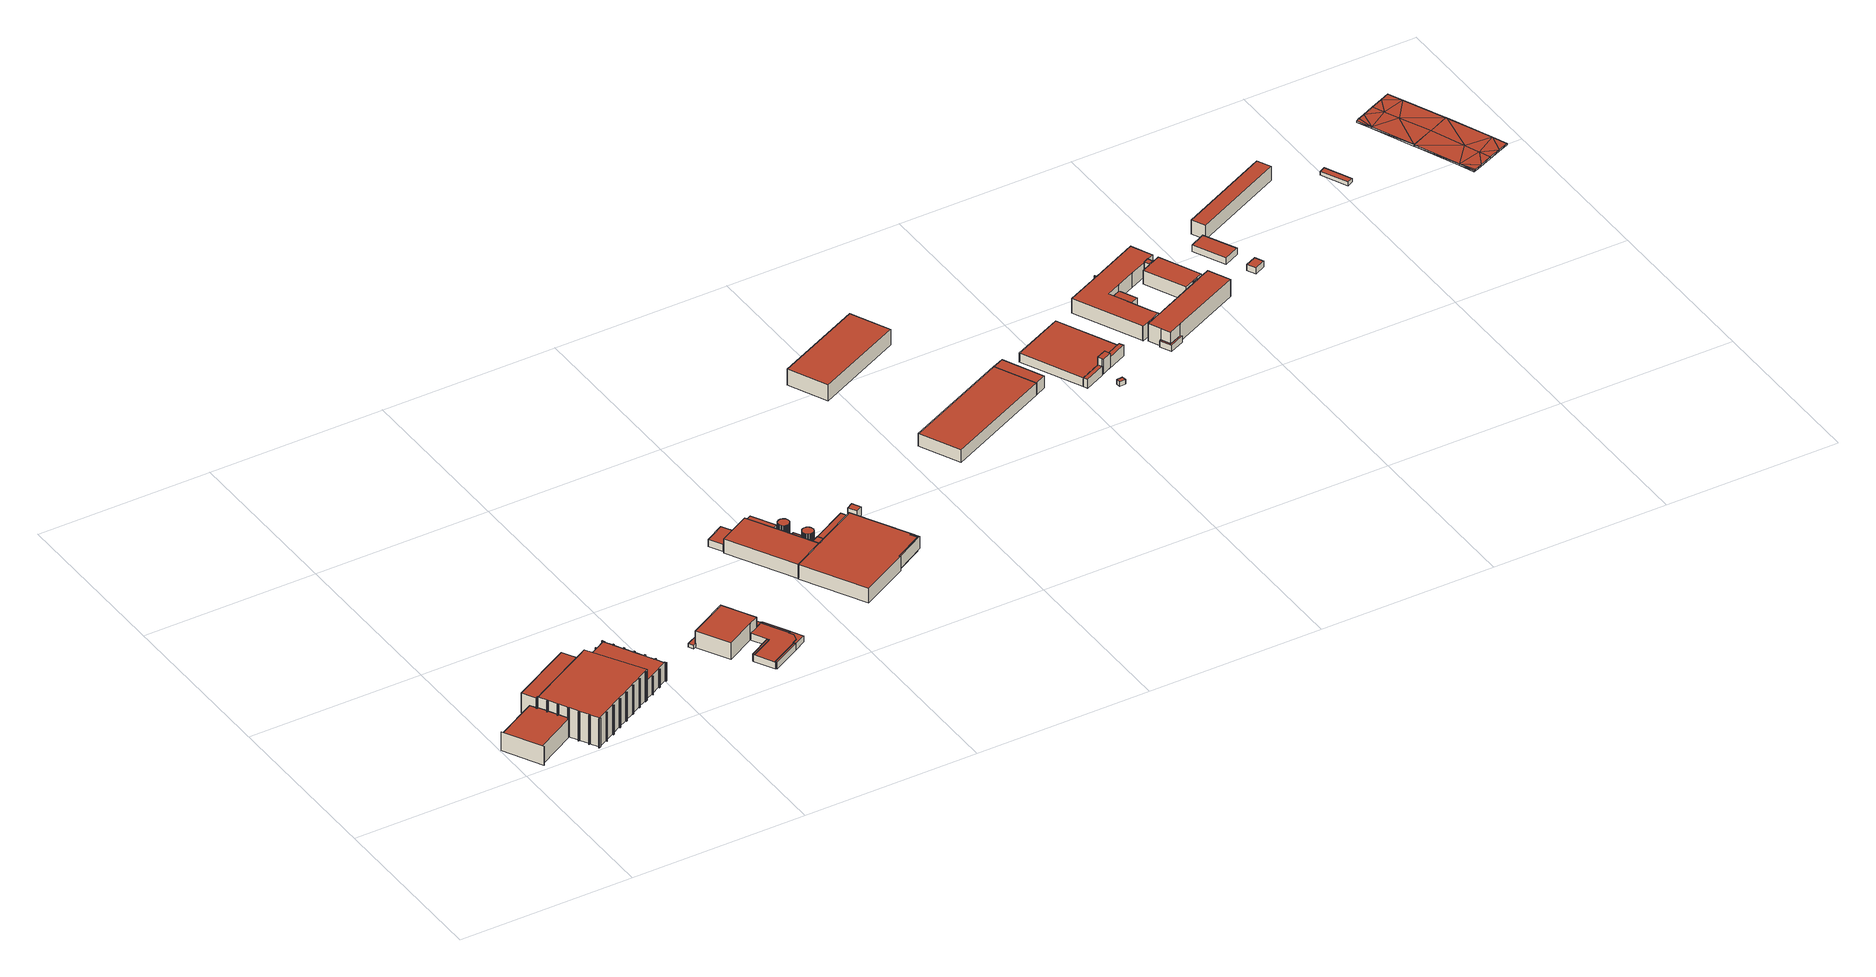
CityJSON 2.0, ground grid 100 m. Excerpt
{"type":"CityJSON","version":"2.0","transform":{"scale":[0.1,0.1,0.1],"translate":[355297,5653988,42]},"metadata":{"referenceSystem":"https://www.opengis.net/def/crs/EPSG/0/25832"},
"CityObjects":{
"building1":{"type":"Building","attributes":{"Geometrietyp2DReferenz":"3000","Gemeindeschluessel":"05315000","function":"31001_2620","roofType":"1000","measuredHeight":11.37,"storeysAboveGround":1},"address":[{"country":"Germany","locality":"Köln","thoroughfareNumber":"10","thoroughfareName":"Bernhard-Günther-Str."}],"geometry":[{"type":"Solid","lod":"2","boundaries":[[[[0,1,2,3]],[[4,5,1,0]],[[6,7,5,4]],[[8,9,7,6]],[[10,11,9,8]],[[12,13,11,10]],[[14,15,13,12]],[[16,17,15,14]],[[18,19,17,16]],[[20,21,19,18]],[[22,23,21,20]],[[24,25,23,22]],[[26,27,25,24]],[[28,29,27,26]],[[30,31,29,28]],[[32,33,31,30]],[[34,35,33,32]],[[36,37,35,34]],[[38,39,37,36]],[[40,41,39,38]],[[42,43,41,40]],[[44,45,43,42]],[[46,47,45,44]],[[3,2,47,46]],[[44,42,40,38,36,34,32,30,28,26,24,22,20,18,16,14,12,10,8,6,4,0,3,46]],[[1,5,7,9,11,13,15,17,19,21,23,25,27,29,31,33,35,37,39,41,43,45,47,2]]]],"semantics":{"surfaces":[{"type":"WallSurface"},{"type":"RoofSurface"},{"type":"GroundSurface"}],"values":[[0,0,0,0,0,0,0,0,0,0,0,0,0,0,0,0,0,0,0,0,0,0,0,0,1,2]]}}]},
"building2":{"type":"Building","attributes":{"Gemeindeschluessel":"05315000","Geometrietyp2DReferenz":"3000","function":"31001_2620"},"address":[{"country":"Germany","locality":"Köln","thoroughfareNumber":"10","thoroughfareName":"Bernhard-Günther-Str."}],"children":["building2-1","building2-2","building2-3"]},
"building2-1":{"type":"BuildingPart","attributes":{"roofType":"1000","measuredHeight":17.86,"storeysAboveGround":2},"parents":["building2"],"geometry":[{"type":"MultiSurface","lod":"2","boundaries":[[[48,49,50,51]],[[52,53,49,48]],[[54,55,53,52]],[[56,57,55,54]],[[58,59,57,56]],[[60,61,59,58]],[[62,63,61,60]],[[64,65,63,62]],[[66,67,65,64]],[[68,69,67,66]],[[70,43,69,68]],[[71,41,43,70]],[[72,39,41,71]],[[73,37,39,72]],[[74,35,37,73]],[[75,33,35,74]],[[76,31,33,75]],[[77,29,31,76]],[[78,27,29,77]],[[79,25,27,78]],[[80,23,25,79]],[[81,21,23,80]],[[82,19,21,81]],[[83,17,19,82]],[[84,15,17,83]],[[85,13,15,84]],[[86,87,13,85]],[[88,89,87,86]],[[90,91,89,88]],[[92,93,94,95]],[[96,97,93,92]],[[98,99,97,96]],[[100,101,99,98]],[[102,103,101,100]],[[104,105,103,102]],[[106,107,105,104]],[[108,109,107,106]],[[110,111,109,108]],[[112,113,111,110]],[[114,115,113,112]],[[116,117,115,114]],[[118,119,117,116]],[[120,121,119,118]],[[122,123,121,120]],[[124,125,123,122]],[[126,127,125,124]],[[128,129,127,126]],[[130,131,129,128]],[[132,133,131,130]],[[134,135,133,132]],[[136,137,135,134]],[[138,139,137,136]],[[140,141,139,138]],[[142,143,141,140]],[[144,145,143,142]],[[146,147,145,144]],[[148,149,147,146]],[[150,151,149,148]],[[152,153,151,150]],[[154,155,153,152]],[[156,157,155,154]],[[158,159,157,156]],[[160,161,159,158]],[[162,163,161,160]],[[51,50,163,162]],[[160,158,156,154,152,150,148,146,144,142,140,138,136,134,132,130,128,126,124,122,120,118,116,114,112,110,108,106,104,102,100,98,96,92,95,164,90,88,86,85,84,83,82,81,80,79,78,77,76,75,74,73,72,71,70,68,66,64,62,60,58,56,54,52,48,51,162]],[[49,53,55,57,59,61,63,65,67,69,43,41,39,37,35,33,31,29,27,25,23,21,19,17,15,13,87,89,91,165,94,93,97,99,101,103,105,107,109,111,113,115,117,119,121,123,125,127,129,131,133,135,137,139,141,143,145,147,149,151,153,155,157,159,161,163,50]],[[90,164,166,167]],[[165,91,167,166]],[[164,95,168,169]],[[94,165,169,168]]],"semantics":{"surfaces":[{"type":"WallSurface"},{"type":"RoofSurface"},{"type":"GroundSurface"},{"type":"ClosureSurface"}],"values":[0,0,0,0,0,0,0,0,0,0,0,0,0,0,0,0,0,0,0,0,0,0,0,0,0,0,0,0,0,0,0,0,0,0,0,0,0,0,0,0,0,0,0,0,0,0,0,0,0,0,0,0,0,0,0,0,0,0,0,0,0,0,0,0,0,1,2,0,3,0,3]}}]},
"building2-2":{"type":"BuildingPart","attributes":{"roofType":"1000","measuredHeight":11.94,"storeysAboveGround":2},"address":[{"country":"Germany","locality":"Köln","thoroughfareNumber":"10","thoroughfareName":"Bernhard-Günther-Str."}],"parents":["building2"],"geometry":[{"type":"Solid","lod":"2","boundaries":[[[[170,171,172,173]],[[174,175,171,170]],[[166,165,175,174]],[[176,177,91,167]],[[178,179,177,176]],[[180,181,179,178]],[[173,172,181,180]],[[178,176,167,166,174,170,173,180]],[[171,175,165,91,177,179,181,172]],[[166,167,91,165]]]],"semantics":{"surfaces":[{"type":"WallSurface"},{"type":"RoofSurface"},{"type":"GroundSurface"},{"type":"ClosureSurface"}],"values":[[0,0,0,0,0,0,0,1,2,3]]}}]},
"building2-3":{"type":"BuildingPart","attributes":{"roofType":"1000","measuredHeight":11.29,"storeysAboveGround":2},"address":[{"country":"Germany","locality":"Köln","thoroughfareNumber":"10","thoroughfareName":"Bernhard-Günther-Str."}],"parents":["building2"],"geometry":[{"type":"MultiSurface","lod":"2","boundaries":[[[182,183,184,169]],[[185,186,183,182]],[[187,188,186,185]],[[189,190,188,187]],[[191,192,190,189]],[[193,194,192,191]],[[195,196,194,193]],[[197,198,196,195]],[[199,200,198,197]],[[201,202,200,199]],[[203,204,202,201]],[[205,206,204,203]],[[207,208,206,205]],[[209,210,208,207]],[[211,212,210,209]],[[213,214,212,211]],[[215,216,214,213]],[[217,218,216,215]],[[219,220,218,217]],[[221,222,220,219]],[[223,224,222,221]],[[225,226,224,223]],[[227,228,226,225]],[[229,230,228,227]],[[231,232,230,229]],[[233,234,232,231]],[[235,236,234,233]],[[237,238,236,235]],[[239,240,238,237]],[[241,242,240,239]],[[243,244,242,241]],[[245,246,244,243]],[[247,248,246,245]],[[249,250,248,247]],[[251,252,250,249]],[[253,254,252,251]],[[255,256,254,253]],[[257,258,256,255]],[[259,260,258,257]],[[261,262,260,259]],[[263,264,262,261]],[[265,266,264,263]],[[267,268,266,265]],[[269,270,268,267]],[[271,272,270,269]],[[273,274,272,271]],[[168,275,274,273]],[[273,271,269,267,265,263,261,259,257,255,253,251,249,247,245,243,241,239,237,235,233,231,229,227,225,223,221,219,217,215,213,211,209,207,205,203,201,199,197,195,193,191,189,187,185,182,169,168]],[[183,186,188,190,192,194,196,198,200,202,204,206,208,210,212,214,216,218,220,222,224,226,228,230,232,234,236,238,240,242,244,246,248,250,252,254,256,258,260,262,264,266,268,270,272,274,275,184]],[[94,165,184,275]],[[168,169,165,94]]],"semantics":{"surfaces":[{"type":"WallSurface"},{"type":"RoofSurface"},{"type":"GroundSurface"},{"type":"ClosureSurface"}],"values":[0,0,0,0,0,0,0,0,0,0,0,0,0,0,0,0,0,0,0,0,0,0,0,0,0,0,0,0,0,0,0,0,0,0,0,0,0,0,0,0,0,0,0,0,0,0,0,1,2,0,3]}}]},
"building3":{"type":"Building","attributes":{"Geometrietyp2DReferenz":"3000","Gemeindeschluessel":"05315000","function":"31001_2463","roofType":"1000","measuredHeight":2.29,"storeysAboveGround":1},"address":[{"country":"Germany","locality":"Köln","thoroughfareNumber":"8","thoroughfareName":"Bernhard-Günther-Str."}],"geometry":[{"type":"Solid","lod":"2","boundaries":[[[[276,277,278,279]],[[280,281,277,276]],[[282,283,281,280]],[[279,278,283,282]],[[280,276,279,282]],[[277,281,283,278]]]],"semantics":{"surfaces":[{"type":"WallSurface"},{"type":"RoofSurface"},{"type":"GroundSurface"}],"values":[[0,0,0,0,1,2]]}}]},
"building4":{"type":"Building","attributes":{"Geometrietyp2DReferenz":"3000","Gemeindeschluessel":"05315000","function":"31001_2120","roofType":"1000","measuredHeight":10.03,"storeysAboveGround":2},"address":[{"country":"Germany","locality":"Köln","thoroughfareNumber":"8","thoroughfareName":"Bernhard-Günther-Str."}],"geometry":[{"type":"Solid","lod":"2","boundaries":[[[[284,285,286,287]],[[288,289,285,284]],[[290,291,289,288]],[[292,293,291,290]],[[294,295,293,292]],[[296,297,295,294]],[[298,299,297,296]],[[300,301,299,298]],[[287,286,301,300]],[[298,296,294,292,290,288,284,287,300]],[[285,289,291,293,295,297,299,301,286]]]],"semantics":{"surfaces":[{"type":"WallSurface"},{"type":"RoofSurface"},{"type":"GroundSurface"}],"values":[[0,0,0,0,0,0,0,0,0,1,2]]}}]},
"building5":{"type":"Building","attributes":{"Geometrietyp2DReferenz":"3000","Gemeindeschluessel":"05315000","function":"51003_1205","roofType":"5000","measuredHeight":2.9},"geometry":[{"type":"Solid","lod":"2","boundaries":[[[[302,303,304,305]],[[306,285,303,302]],[[307,286,285,306]],[[305,304,286,307]],[[302,308,306]],[[307,309,305]],[[305,309,308,302]],[[306,308,309,307]],[[303,285,286,304]]]],"semantics":{"surfaces":[{"type":"WallSurface"},{"type":"RoofSurface"},{"type":"GroundSurface"}],"values":[[0,0,0,0,1,0,1,1,2]]}}]},
"building6":{"type":"Building","attributes":{"Geometrietyp2DReferenz":"3000","Gemeindeschluessel":"05315000","function":"51009_1610","roofType":"1000","measuredHeight":4.01},"geometry":[{"type":"Solid","lod":"2","boundaries":[[[[310,311,312,313]],[[314,315,311,310]],[[316,317,315,314]],[[318,319,317,316]],[[320,321,319,318]],[[313,312,321,320]],[[318,316,314,310,313,320]],[[311,315,317,319,321,312]]]],"semantics":{"surfaces":[{"type":"WallSurface"},{"type":"RoofSurface"},{"type":"GroundSurface"}],"values":[[0,0,0,0,0,0,1,2]]}}]},
"building7":{"type":"Building","attributes":{"Geometrietyp2DReferenz":"3000","Gemeindeschluessel":"05315000","function":"51009_1610","roofType":"1000","measuredHeight":3.98},"geometry":[{"type":"Solid","lod":"2","boundaries":[[[[322,323,324,325]],[[326,327,323,322]],[[328,329,327,326]],[[325,324,329,328]],[[326,322,325,328]],[[323,327,329,324]]]],"semantics":{"surfaces":[{"type":"WallSurface"},{"type":"RoofSurface"},{"type":"GroundSurface"}],"values":[[0,0,0,0,1,2]]}}]},
"building8":{"type":"Building","attributes":{"Geometrietyp2DReferenz":"3000","Gemeindeschluessel":"05315000","function":"31001_2020","roofType":"1000","measuredHeight":4.12,"storeysAboveGround":1},"address":[{"country":"Germany","locality":"Köln","thoroughfareNumber":"8","thoroughfareName":"Bernhard-Günther-Str."}],"geometry":[{"type":"Solid","lod":"2","boundaries":[[[[330,319,331,332]],[[333,317,319,330]],[[334,315,317,333]],[[335,311,315,334]],[[336,312,311,335]],[[337,297,312,336]],[[338,295,297,337]],[[339,340,295,338]],[[341,342,340,339]],[[343,344,342,341]],[[345,346,344,343]],[[347,348,346,345]],[[349,350,348,347]],[[351,352,350,349]],[[353,354,352,351]],[[355,356,354,353]],[[357,358,356,355]],[[359,360,358,357]],[[361,362,360,359]],[[363,364,362,361]],[[365,366,364,363]],[[367,368,366,365]],[[369,370,368,367]],[[371,372,370,369]],[[373,324,372,371]],[[374,329,324,373]],[[375,376,329,374]],[[377,378,376,375]],[[379,380,378,377]],[[381,382,380,379]],[[332,331,382,381]],[[379,377,375,374,373,371,369,367,365,363,361,359,357,355,353,351,349,347,345,343,341,339,338,337,336,335,334,333,330,332,381]],[[319,317,315,311,312,297,295,340,342,344,346,348,350,352,354,356,358,360,362,364,366,368,370,372,324,329,376,378,380,382,331]]]],"semantics":{"surfaces":[{"type":"WallSurface"},{"type":"RoofSurface"},{"type":"GroundSurface"}],"values":[[0,0,0,0,0,0,0,0,0,0,0,0,0,0,0,0,0,0,0,0,0,0,0,0,0,0,0,0,0,0,0,1,2]]}}]},
"building9":{"type":"Building","attributes":{"Geometrietyp2DReferenz":"3000","Gemeindeschluessel":"05315000","function":"51009_1610","roofType":"1000","measuredHeight":4.07},"geometry":[{"type":"Solid","lod":"2","boundaries":[[[[383,384,385,386]],[[339,340,384,383]],[[338,295,340,339]],[[387,293,295,338]],[[388,291,293,387]],[[386,385,291,388]],[[387,338,339,383,386,388]],[[384,340,295,293,291,385]]]],"semantics":{"surfaces":[{"type":"WallSurface"},{"type":"RoofSurface"},{"type":"GroundSurface"}],"values":[[0,0,0,0,0,0,1,2]]}}]},
"building10":{"type":"Building","attributes":{"Geometrietyp2DReferenz":"3000","Gemeindeschluessel":"05315000","function":"51009_1610","roofType":"1000","measuredHeight":3.97},"geometry":[{"type":"Solid","lod":"2","boundaries":[[[[389,390,391,392]],[[393,350,390,389]],[[394,348,350,393]],[[392,391,348,394]],[[393,389,392,394]],[[390,350,348,391]]]],"semantics":{"surfaces":[{"type":"WallSurface"},{"type":"RoofSurface"},{"type":"GroundSurface"}],"values":[[0,0,0,0,1,2]]}}]},
"building11":{"type":"Building","attributes":{"Geometrietyp2DReferenz":"3000","Gemeindeschluessel":"05315000","function":"51009_1610","roofType":"1000","measuredHeight":3.97},"geometry":[{"type":"Solid","lod":"2","boundaries":[[[[395,396,397,398]],[[399,400,396,395]],[[401,402,400,399]],[[403,404,402,401]],[[405,406,404,403]],[[407,408,406,405]],[[398,397,408,407]],[[405,403,401,399,395,398,407]],[[396,400,402,404,406,408,397]]]],"semantics":{"surfaces":[{"type":"WallSurface"},{"type":"RoofSurface"},{"type":"GroundSurface"}],"values":[[0,0,0,0,0,0,0,1,2]]}}]},
"building12":{"type":"Building","attributes":{"Geometrietyp2DReferenz":"3000","Gemeindeschluessel":"05315000","function":"31001_2150","roofType":"1000","measuredHeight":4.22,"storeysAboveGround":1},"address":[{"country":"Germany","locality":"Köln","thoroughfareNumber":"6","thoroughfareName":"Bernhard-Günther-Str."}],"geometry":[{"type":"Solid","lod":"2","boundaries":[[[[409,410,411,412]],[[413,414,410,409]],[[415,416,414,413]],[[412,411,416,415]],[[413,409,412,415]],[[410,414,416,411]]]],"semantics":{"surfaces":[{"type":"WallSurface"},{"type":"RoofSurface"},{"type":"GroundSurface"}],"values":[[0,0,0,0,1,2]]}}]},
"building13":{"type":"Building","attributes":{"Geometrietyp2DReferenz":"3000","Gemeindeschluessel":"05315000","function":"31001_2150","roofType":"1000","measuredHeight":8.65,"storeysAboveGround":1},"address":[{"country":"Germany","locality":"Köln","thoroughfareNumber":"6","thoroughfareName":"Bernhard-Günther-Str."}],"geometry":[{"type":"Solid","lod":"2","boundaries":[[[[417,418,419,420]],[[421,422,418,417]],[[423,424,422,421]],[[425,426,424,423]],[[420,419,426,425]],[[423,421,417,420,425]],[[418,422,424,426,419]]]],"semantics":{"surfaces":[{"type":"WallSurface"},{"type":"RoofSurface"},{"type":"GroundSurface"}],"values":[[0,0,0,0,0,1,2]]}}]},
"building14":{"type":"Building","attributes":{"Geometrietyp2DReferenz":"3000","Gemeindeschluessel":"05315000","function":"51009_1610","roofType":"1000","measuredHeight":6.52},"geometry":[{"type":"Solid","lod":"2","boundaries":[[[[427,428,429,430]],[[431,432,428,427]],[[433,419,432,431]],[[430,429,419,433]],[[431,427,430,433]],[[428,432,419,429]]]],"semantics":{"surfaces":[{"type":"WallSurface"},{"type":"RoofSurface"},{"type":"GroundSurface"}],"values":[[0,0,0,0,1,2]]}}]},
"building15":{"type":"Building","attributes":{"Geometrietyp2DReferenz":"3000","Gemeindeschluessel":"05315000","function":"31001_2150","roofType":"1000","measuredHeight":10.94,"storeysAboveGround":1},"address":[{"country":"Germany","locality":"Köln","thoroughfareNumber":"6","thoroughfareName":"Bernhard-Günther-Str."}],"geometry":[{"type":"Solid","lod":"2","boundaries":[[[[434,435,436,437]],[[438,439,435,434]],[[440,441,439,438]],[[442,443,441,440]],[[444,445,443,442]],[[446,447,445,444]],[[448,449,447,446]],[[450,451,449,448]],[[452,453,451,450]],[[454,455,453,452]],[[456,457,455,454]],[[458,459,457,456]],[[460,461,459,458]],[[462,463,461,460]],[[464,465,463,462]],[[466,467,465,464]],[[468,469,467,466]],[[470,471,469,468]],[[472,473,471,470]],[[474,475,473,472]],[[476,477,475,474]],[[478,479,477,476]],[[480,481,479,478]],[[482,483,481,480]],[[484,485,483,482]],[[486,487,485,484]],[[488,489,487,486]],[[490,491,489,488]],[[492,493,491,490]],[[494,495,493,492]],[[496,497,495,494]],[[437,436,497,496]],[[494,492,490,488,486,484,482,480,478,476,474,472,470,468,466,464,462,460,458,456,454,452,450,448,446,444,442,440,438,434,437,496]],[[435,439,441,443,445,447,449,451,453,455,457,459,461,463,465,467,469,471,473,475,477,479,481,483,485,487,489,491,493,495,497,436]]]],"semantics":{"surfaces":[{"type":"WallSurface"},{"type":"RoofSurface"},{"type":"GroundSurface"}],"values":[[0,0,0,0,0,0,0,0,0,0,0,0,0,0,0,0,0,0,0,0,0,0,0,0,0,0,0,0,0,0,0,0,1,2]]}}]},
"building16":{"type":"Building","attributes":{"Geometrietyp2DReferenz":"3000","Gemeindeschluessel":"05315000","function":"31001_2150","roofType":"1000","measuredHeight":3.71,"storeysAboveGround":1},"address":[{"country":"Germany","locality":"Köln","thoroughfareNumber":"6","thoroughfareName":"Bernhard-Günther-Str."}],"geometry":[{"type":"Solid","lod":"2","boundaries":[[[[498,499,500,501]],[[502,503,499,498]],[[504,505,503,502]],[[506,507,505,504]],[[508,509,507,506]],[[510,511,509,508]],[[512,513,511,510]],[[514,515,513,512]],[[516,517,515,514]],[[518,519,517,516]],[[520,521,519,518]],[[522,523,521,520]],[[524,525,523,522]],[[526,527,525,524]],[[528,529,527,526]],[[501,500,529,528]],[[526,524,522,520,518,516,514,512,510,508,506,504,502,498,501,528]],[[499,503,505,507,509,511,513,515,517,519,521,523,525,527,529,500]]]],"semantics":{"surfaces":[{"type":"WallSurface"},{"type":"RoofSurface"},{"type":"GroundSurface"}],"values":[[0,0,0,0,0,0,0,0,0,0,0,0,0,0,0,0,1,2]]}}]},
"building17":{"type":"Building","attributes":{"Geometrietyp2DReferenz":"3000","Gemeindeschluessel":"05315000","function":"31001_2150","roofType":"1000","measuredHeight":11.16,"storeysAboveGround":1},"address":[{"country":"Germany","locality":"Köln","thoroughfareNumber":"6","thoroughfareName":"Bernhard-Günther-Str."}],"geometry":[{"type":"Solid","lod":"2","boundaries":[[[[530,531,532,533]],[[534,535,531,530]],[[536,537,535,534]],[[538,539,537,536]],[[540,541,539,538]],[[542,543,541,540]],[[544,545,543,542]],[[546,547,545,544]],[[548,549,547,546]],[[550,551,549,548]],[[552,553,551,550]],[[554,555,553,552]],[[556,557,555,554]],[[558,559,557,556]],[[560,561,559,558]],[[562,563,561,560]],[[564,565,563,562]],[[566,567,565,564]],[[568,569,567,566]],[[570,571,569,568]],[[572,573,571,570]],[[574,575,573,572]],[[576,577,575,574]],[[578,579,577,576]],[[580,581,579,578]],[[582,583,581,580]],[[584,585,583,582]],[[586,587,585,584]],[[588,589,587,586]],[[590,591,589,588]],[[592,593,591,590]],[[533,532,593,592]],[[590,588,586,584,582,580,578,576,574,572,570,568,566,564,562,560,558,556,554,552,550,548,546,544,542,540,538,536,534,530,533,592]],[[531,535,537,539,541,543,545,547,549,551,553,555,557,559,561,563,565,567,569,571,573,575,577,579,581,583,585,587,589,591,593,532]]]],"semantics":{"surfaces":[{"type":"WallSurface"},{"type":"RoofSurface"},{"type":"GroundSurface"}],"values":[[0,0,0,0,0,0,0,0,0,0,0,0,0,0,0,0,0,0,0,0,0,0,0,0,0,0,0,0,0,0,0,0,1,2]]}}]},
"building18":{"type":"Building","attributes":{"Geometrietyp2DReferenz":"3000","Gemeindeschluessel":"05315000","function":"31001_2150","roofType":"1000","measuredHeight":6.75,"storeysAboveGround":1},"address":[{"country":"Germany","locality":"Köln","thoroughfareNumber":"6","thoroughfareName":"Bernhard-Günther-Str."}],"geometry":[{"type":"Solid","lod":"2","boundaries":[[[[594,595,596,597]],[[598,599,595,594]],[[600,601,599,598]],[[602,603,601,600]],[[597,596,603,602]],[[600,598,594,597,602]],[[595,599,601,603,596]]]],"semantics":{"surfaces":[{"type":"WallSurface"},{"type":"RoofSurface"},{"type":"GroundSurface"}],"values":[[0,0,0,0,0,1,2]]}}]},
"building19":{"type":"Building","attributes":{"Geometrietyp2DReferenz":"3000","Gemeindeschluessel":"05315000","function":"31001_2150","roofType":"1000","measuredHeight":8.83,"storeysAboveGround":2},"address":[{"country":"Germany","locality":"Köln","thoroughfareNumber":"6","thoroughfareName":"Bernhard-Günther-Str."}],"geometry":[{"type":"Solid","lod":"2","boundaries":[[[[604,601,605,606]],[[607,599,601,604]],[[608,609,599,607]],[[610,611,609,608]],[[612,613,611,610]],[[614,615,613,612]],[[616,617,615,614]],[[618,619,617,616]],[[620,621,619,618]],[[622,623,621,620]],[[606,605,623,622]],[[620,618,616,614,612,610,608,607,604,606,622]],[[601,599,609,611,613,615,617,619,621,623,605]]]],"semantics":{"surfaces":[{"type":"WallSurface"},{"type":"RoofSurface"},{"type":"GroundSurface"}],"values":[[0,0,0,0,0,0,0,0,0,0,0,1,2]]}}]},
"building20":{"type":"Building","attributes":{"Geometrietyp2DReferenz":"3000","Gemeindeschluessel":"05315000","function":"51009_1610","roofType":"1000","measuredHeight":6.78},"geometry":[{"type":"Solid","lod":"2","boundaries":[[[[624,625,626,627]],[[598,628,625,624]],[[594,629,628,598]],[[627,626,629,594]],[[598,624,627,594]],[[625,628,629,626]]]],"semantics":{"surfaces":[{"type":"WallSurface"},{"type":"RoofSurface"},{"type":"GroundSurface"}],"values":[[0,0,0,0,1,2]]}}]},
"building21":{"type":"Building","attributes":{"Geometrietyp2DReferenz":"3000","Gemeindeschluessel":"05315000","function":"51009_1610","roofType":"1000","measuredHeight":7.38},"geometry":[{"type":"Solid","lod":"2","boundaries":[[[[630,631,632,633]],[[634,635,631,630]],[[636,637,635,634]],[[638,639,637,636]],[[640,641,639,638]],[[633,632,641,640]],[[638,636,634,630,633,640]],[[631,635,637,639,641,632]]]],"semantics":{"surfaces":[{"type":"WallSurface"},{"type":"RoofSurface"},{"type":"GroundSurface"}],"values":[[0,0,0,0,0,0,1,2]]}}]},
"building22":{"type":"Building","attributes":{"Geometrietyp2DReferenz":"3000","Gemeindeschluessel":"05315000","function":"51009_1610","roofType":"1000","measuredHeight":5.21},"geometry":[{"type":"Solid","lod":"2","boundaries":[[[[642,643,644,645]],[[646,647,643,642]],[[648,649,647,646]],[[645,644,649,648]],[[646,642,645,648]],[[643,647,649,644]]]],"semantics":{"surfaces":[{"type":"WallSurface"},{"type":"RoofSurface"},{"type":"GroundSurface"}],"values":[[0,0,0,0,1,2]]}}]},
"building23":{"type":"Building","attributes":{"Geometrietyp2DReferenz":"3000","Gemeindeschluessel":"05315000","function":"31001_2000","roofType":"1000","measuredHeight":9.56,"storeysAboveGround":1},"address":[{"country":"Germany","locality":"Köln","thoroughfareNumber":"278","thoroughfareName":"Emdener Str."}],"geometry":[{"type":"Solid","lod":"2","boundaries":[[[[650,651,652,653]],[[654,655,651,650]],[[656,657,655,654]],[[653,652,657,656]],[[654,650,653,656]],[[651,655,657,652]]]],"semantics":{"surfaces":[{"type":"WallSurface"},{"type":"RoofSurface"},{"type":"GroundSurface"}],"values":[[0,0,0,0,1,2]]}}]},
"building24":{"type":"Building","attributes":{"Geometrietyp2DReferenz":"3000","Gemeindeschluessel":"05315000","function":"31001_2100","roofType":"1000","measuredHeight":7.52,"storeysAboveGround":1},"address":[{"country":"Germany","locality":"Köln","thoroughfareNumber":"278","thoroughfareName":"Emdener Str."}],"geometry":[{"type":"Solid","lod":"2","boundaries":[[[[658,659,660,661]],[[662,663,659,658]],[[664,665,663,662]],[[661,660,665,664]],[[662,658,661,664]],[[659,663,665,660]]]],"semantics":{"surfaces":[{"type":"WallSurface"},{"type":"RoofSurface"},{"type":"GroundSurface"}],"values":[[0,0,0,0,1,2]]}}]},
"building25":{"type":"Building","attributes":{"Geometrietyp2DReferenz":"3000","Gemeindeschluessel":"05315000","function":"51009_1610","roofType":"1000","measuredHeight":7.46},"geometry":[{"type":"Solid","lod":"2","boundaries":[[[[666,667,668,669]],[[670,659,667,666]],[[671,660,659,670]],[[669,668,660,671]],[[670,666,669,671]],[[667,659,660,668]]]],"semantics":{"surfaces":[{"type":"WallSurface"},{"type":"RoofSurface"},{"type":"GroundSurface"}],"values":[[0,0,0,0,1,2]]}}]},
"building26":{"type":"Building","attributes":{"Geometrietyp2DReferenz":"3000","Gemeindeschluessel":"05315000","function":"31001_2523","roofType":"1000","measuredHeight":2.81,"storeysAboveGround":1},"address":[{"country":"Germany","locality":"Köln","thoroughfareNumber":"278","thoroughfareName":"Emdener Str."}],"geometry":[{"type":"Solid","lod":"2","boundaries":[[[[672,673,674,675]],[[676,677,673,672]],[[678,679,677,676]],[[675,674,679,678]],[[676,672,675,678]],[[673,677,679,674]]]],"semantics":{"surfaces":[{"type":"WallSurface"},{"type":"RoofSurface"},{"type":"GroundSurface"}],"values":[[0,0,0,0,1,2]]}}]},
"building27":{"type":"Building","attributes":{"Gemeindeschluessel":"05315000","Geometrietyp2DReferenz":"3000","function":"31001_2462"},"address":[{"country":"Germany","locality":"Köln","thoroughfareNumber":"278","thoroughfareName":"Emdener Str."}],"children":["building27-1","building27-2","building27-3","building27-4"]},
"building27-1":{"type":"BuildingPart","attributes":{"roofType":"1000","measuredHeight":5.39,"storeysAboveGround":2},"parents":["building27"],"geometry":[{"type":"MultiSurface","lod":"2","boundaries":[[[680,681,682,683]],[[684,685,681,680]],[[683,682,686,687]],[[684,680,683,687]],[[681,685,686,682]],[[688,689,690,691]],[[692,687,693,694]],[[686,690,694,693]],[[684,695,691,685]],[[695,692,694,689,688]]],"semantics":{"surfaces":[{"type":"WallSurface"},{"type":"RoofSurface"},{"type":"GroundSurface"},{"type":"ClosureSurface"}],"values":[0,0,0,1,2,0,0,3,3,3]}}]},
"building27-2":{"type":"BuildingPart","attributes":{"roofType":"1000","measuredHeight":5.3,"storeysAboveGround":2},"parents":["building27"],"geometry":[{"type":"MultiSurface","lod":"2","boundaries":[[[696,697,698,699]],[[693,686,697,696]],[[696,699,694,693]],[[698,697,686,690]],[[689,700,698,690]],[[694,699,700,689]],[[693,694,690,686]]],"semantics":{"surfaces":[{"type":"WallSurface"},{"type":"RoofSurface"},{"type":"GroundSurface"},{"type":"ClosureSurface"}],"values":[0,0,1,2,0,3,3]}}]},
"building27-3":{"type":"BuildingPart","attributes":{"roofType":"1000","measuredHeight":6.68,"storeysAboveGround":2},"parents":["building27"],"geometry":[{"type":"MultiSurface","lod":"2","boundaries":[[[701,702,685,703]],[[704,705,702,701]],[[704,701,703,706]],[[702,705,691,685]],[[707,688,691,705]],[[704,706,688,707]],[[706,703,684,695]],[[691,695,684,685]]],"semantics":{"surfaces":[{"type":"WallSurface"},{"type":"RoofSurface"},{"type":"GroundSurface"},{"type":"ClosureSurface"}],"values":[0,0,1,2,0,3,0,3]}}]},
"building27-4":{"type":"BuildingPart","attributes":{"roofType":"1000","measuredHeight":8.72,"storeysAboveGround":2},"address":[{"country":"Germany","locality":"Köln","thoroughfareNumber":"278","thoroughfareName":"Emdener Str."}],"parents":["building27"],"geometry":[{"type":"MultiSurface","lod":"2","boundaries":[[[708,709,707,710]],[[711,712,709,708]],[[713,700,712,711]],[[708,710,714,715,713,711]],[[689,688,707,709,712,700]],[[713,715,694,699]],[[689,700,699,694]],[[715,714,695,692]],[[694,692,695,688,689]],[[714,710,704,706]],[[707,688,706,704]]],"semantics":{"surfaces":[{"type":"WallSurface"},{"type":"RoofSurface"},{"type":"GroundSurface"},{"type":"ClosureSurface"}],"values":[0,0,0,1,2,0,3,0,3,0,3]}}]},
"building28":{"type":"Building","attributes":{"Gemeindeschluessel":"05315000","Geometrietyp2DReferenz":"3000","function":"31001_2150"},"address":[{"country":"Germany","locality":"Köln","thoroughfareNumber":"278","thoroughfareName":"Emdener Str."}],"children":["building28-1","building28-2"]},
"building28-1":{"type":"BuildingPart","attributes":{"roofType":"1000","measuredHeight":8.77,"storeysAboveGround":2},"parents":["building28"],"geometry":[{"type":"MultiSurface","lod":"2","boundaries":[[[716,717,718,719]],[[720,721,717,716]],[[722,723,721,720]],[[724,725,723,722]],[[726,727,725,724]],[[728,729,727,726]],[[730,731,729,728]],[[732,733,731,730]],[[734,735,733,732]],[[736,737,735,734]],[[738,739,737,736]],[[740,741,739,738]],[[742,743,744,745]],[[746,747,743,742]],[[748,749,747,746]],[[750,751,749,748]],[[752,753,751,750]],[[754,755,753,752]],[[719,718,755,754]],[[752,750,748,746,742,745,756,740,738,736,734,732,730,728,726,724,722,720,716,719,754]],[[717,721,723,725,727,729,731,733,735,737,739,741,757,744,743,747,749,751,753,755,718]],[[758,759,757,741]],[[740,756,760,761]],[[759,758,761,760]],[[759,762,744,757]],[[756,745,763,760]],[[762,759,760,763]]],"semantics":{"surfaces":[{"type":"WallSurface"},{"type":"RoofSurface"},{"type":"GroundSurface"},{"type":"ClosureSurface"}],"values":[0,0,0,0,0,0,0,0,0,0,0,0,0,0,0,0,0,0,0,1,2,0,0,3,0,0,3]}}]},
"building28-2":{"type":"BuildingPart","attributes":{"roofType":"1000","measuredHeight":4.19,"storeysAboveGround":2},"address":[{"country":"Germany","locality":"Köln","thoroughfareNumber":"278","thoroughfareName":"Emdener Str."}],"parents":["building28"],"geometry":[{"type":"Solid","lod":"2","boundaries":[[[[764,765,758,761]],[[766,767,765,764]],[[763,762,767,766]],[[766,764,761,760,763]],[[758,765,767,762,759]],[[760,761,758,759]],[[763,760,759,762]]]],"semantics":{"surfaces":[{"type":"WallSurface"},{"type":"RoofSurface"},{"type":"GroundSurface"},{"type":"ClosureSurface"}],"values":[[0,0,0,1,2,3,3]]}}]},
"building29":{"type":"Building","attributes":{"Gemeindeschluessel":"05315000","Geometrietyp2DReferenz":"3000","function":"31001_2020"},"address":[{"country":"Germany","locality":"Köln","thoroughfareNumber":"278","thoroughfareName":"Emdener Str."}],"children":["building29-1","building29-2","building29-3","building29-4"]},
"building29-1":{"type":"BuildingPart","attributes":{"roofType":"1000","measuredHeight":10.68,"storeysAboveGround":3},"parents":["building29"],"geometry":[{"type":"MultiSurface","lod":"2","boundaries":[[[768,769,770,771]],[[772,773,769,768]],[[774,775,776,777]],[[778,779,780,781]],[[782,783,779,778]],[[784,785,783,782]],[[784,782,778,781,774,777,772,768,771,786]],[[769,773,776,775,780,779,783,785,787,770]],[[772,777,788,789]],[[776,773,789,788]],[[774,781,790,791]],[[791,790,780,775]],[[784,786,792,793]],[[793,792,787,785]],[[786,771,794,792]],[[792,794,770,787]]],"semantics":{"surfaces":[{"type":"WallSurface"},{"type":"RoofSurface"},{"type":"GroundSurface"},{"type":"ClosureSurface"}],"values":[0,0,0,0,0,0,1,2,0,3,0,3,0,3,0,3]}}]},
"building29-2":{"type":"BuildingPart","attributes":{"roofType":"1000","measuredHeight":6.62,"storeysAboveGround":3},"address":[{"country":"Germany","locality":"Köln","thoroughfareNumber":"278","thoroughfareName":"Emdener Str."}],"parents":["building29"],"geometry":[{"type":"Solid","lod":"2","boundaries":[[[[790,780,795,796]],[[797,798,775,791]],[[796,795,798,797]],[[791,790,796,797]],[[780,775,798,795]],[[790,791,775,780]]]],"semantics":{"surfaces":[{"type":"WallSurface"},{"type":"RoofSurface"},{"type":"GroundSurface"},{"type":"ClosureSurface"}],"values":[[0,0,0,1,2,3]]}}]},
"building29-3":{"type":"BuildingPart","attributes":{"roofType":"1000","measuredHeight":3.81,"storeysAboveGround":3},"address":[{"country":"Germany","locality":"Köln","thoroughfareNumber":"278","thoroughfareName":"Emdener Str."}],"parents":["building29"],"geometry":[{"type":"Solid","lod":"2","boundaries":[[[[799,800,785,793]],[[801,802,800,799]],[[803,804,802,801]],[[794,770,804,803]],[[801,799,793,792,794,803]],[[787,785,800,802,804,770]],[[794,792,787,770]],[[792,793,785,787]]]],"semantics":{"surfaces":[{"type":"WallSurface"},{"type":"RoofSurface"},{"type":"GroundSurface"},{"type":"ClosureSurface"}],"values":[[0,0,0,0,1,2,3,3]]}}]},
"building29-4":{"type":"BuildingPart","attributes":{"roofType":"1000","measuredHeight":7.18,"storeysAboveGround":3},"address":[{"country":"Germany","locality":"Köln","thoroughfareNumber":"278","thoroughfareName":"Emdener Str."}],"parents":["building29"],"geometry":[{"type":"MultiSurface","lod":"2","boundaries":[[[805,806,807,808]],[[788,809,806,805]],[[808,807,810,789]],[[788,805,808,789]],[[806,809,810,807]],[[776,773,810,809]],[[788,789,773,776]]],"semantics":{"surfaces":[{"type":"WallSurface"},{"type":"RoofSurface"},{"type":"GroundSurface"},{"type":"ClosureSurface"}],"values":[0,0,0,1,2,0,3]}}]},
"building30":{"type":"Building","attributes":{"Gemeindeschluessel":"05315000","Geometrietyp2DReferenz":"3000","function":"31001_2150"},"address":[{"country":"Germany","locality":"Köln","thoroughfareNumber":"278","thoroughfareName":"Emdener Str."}],"children":["building30-1","building30-2"]},
"building30-1":{"type":"BuildingPart","attributes":{"roofType":"1000","measuredHeight":8.27,"storeysAboveGround":2},"parents":["building30"],"geometry":[{"type":"MultiSurface","lod":"2","boundaries":[[[811,812,813,814]],[[815,816,817,818]],[[819,820,816,815]],[[821,822,820,819]],[[823,824,822,821]],[[825,826,824,823]],[[814,813,826,825]],[[823,821,819,815,818,811,814,825]],[[812,817,816,820,822,824,826,813]],[[827,828,817,812]],[[811,818,828,827]]],"semantics":{"surfaces":[{"type":"WallSurface"},{"type":"RoofSurface"},{"type":"GroundSurface"},{"type":"ClosureSurface"}],"values":[0,0,0,0,0,0,0,1,2,0,3]}}]},
"building30-2":{"type":"BuildingPart","attributes":{"roofType":"1000","measuredHeight":8.79,"storeysAboveGround":2},"address":[{"country":"Germany","locality":"Köln","thoroughfareNumber":"278","thoroughfareName":"Emdener Str."}],"parents":["building30"],"geometry":[{"type":"MultiSurface","lod":"2","boundaries":[[[829,828,830,831]],[[832,833,827,834]],[[831,830,833,832]],[[834,829,831,832]],[[828,827,833,830]],[[829,834,811,818]],[[827,828,818,811]]],"semantics":{"surfaces":[{"type":"WallSurface"},{"type":"RoofSurface"},{"type":"GroundSurface"},{"type":"ClosureSurface"}],"values":[0,0,0,1,2,0,3]}}]},
"building31":{"type":"Building","attributes":{"Geometrietyp2DReferenz":"3000","Gemeindeschluessel":"05315000","function":"31001_2000","roofType":"1000","measuredHeight":3.96,"storeysAboveGround":1},"address":[{"country":"Germany","locality":"Köln","thoroughfareNumber":"278","thoroughfareName":"Emdener Str."}],"geometry":[{"type":"Solid","lod":"2","boundaries":[[[[835,836,837,838]],[[839,840,836,835]],[[841,842,840,839]],[[838,837,842,841]],[[839,835,838,841]],[[836,840,842,837]]]],"semantics":{"surfaces":[{"type":"WallSurface"},{"type":"RoofSurface"},{"type":"GroundSurface"}],"values":[[0,0,0,0,1,2]]}}]},
"building32":{"type":"Building","attributes":{"Geometrietyp2DReferenz":"3000","Gemeindeschluessel":"05315000","function":"31001_2020","roofType":"1000","measuredHeight":3.6,"storeysAboveGround":1},"address":[{"country":"Germany","locality":"Köln","thoroughfareNumber":"278","thoroughfareName":"Emdener Str."}],"geometry":[{"type":"Solid","lod":"2","boundaries":[[[[843,844,845,846]],[[847,848,844,843]],[[849,850,848,847]],[[846,845,850,849]],[[847,843,846,849]],[[844,848,850,845]]]],"semantics":{"surfaces":[{"type":"WallSurface"},{"type":"RoofSurface"},{"type":"GroundSurface"}],"values":[[0,0,0,0,1,2]]}}]},
"building33":{"type":"Building","attributes":{"Geometrietyp2DReferenz":"3000","Gemeindeschluessel":"05315000","function":"31001_2020","roofType":"1000","measuredHeight":8.54,"storeysAboveGround":2},"address":[{"country":"Germany","locality":"Köln","thoroughfareNumber":"278","thoroughfareName":"Emdener Str."}],"geometry":[{"type":"Solid","lod":"2","boundaries":[[[[851,852,853,854]],[[855,856,852,851]],[[857,858,856,855]],[[854,853,858,857]],[[855,851,854,857]],[[852,856,858,853]]]],"semantics":{"surfaces":[{"type":"WallSurface"},{"type":"RoofSurface"},{"type":"GroundSurface"}],"values":[[0,0,0,0,1,2]]}}]},
"building34":{"type":"Building","attributes":{"Geometrietyp2DReferenz":"3000","Gemeindeschluessel":"05315000","function":"51009_1610","roofType":"1000","measuredHeight":2.23},"geometry":[{"type":"Solid","lod":"2","boundaries":[[[[859,860,861,862]],[[863,864,860,859]],[[865,866,864,863]],[[862,861,866,865]],[[863,859,862,865]],[[860,864,866,861]]]],"semantics":{"surfaces":[{"type":"WallSurface"},{"type":"RoofSurface"},{"type":"GroundSurface"}],"values":[[0,0,0,0,1,2]]}}]},
"building35":{"type":"Building","attributes":{"Geometrietyp2DReferenz":"3000","Gemeindeschluessel":"05315000","function":"53001_1800","roofType":"9999","measuredHeight":1},"geometry":[{"type":"Solid","lod":"2","boundaries":[[[[867,868,869]],[[868,870,869]],[[871,872,867]],[[872,868,867]],[[873,874,871]],[[874,872,871]],[[875,876,873]],[[876,874,873]],[[877,878,875]],[[878,876,875]],[[879,880,877]],[[880,878,877]],[[881,882,879]],[[882,880,879]],[[883,884,881]],[[884,882,881]],[[885,886,883]],[[886,884,883]],[[887,888,885]],[[888,886,885]],[[889,890,887]],[[890,888,887]],[[891,892,889]],[[892,890,889]],[[893,894,891]],[[894,892,891]],[[895,896,893]],[[896,894,893]],[[897,898,895]],[[898,896,895]],[[899,900,897]],[[900,898,897]],[[901,902,899]],[[902,900,899]],[[903,904,901]],[[904,902,901]],[[905,906,903]],[[906,904,903]],[[869,870,905]],[[870,906,905]],[[882,884,886]],[[882,886,888]],[[882,888,907]],[[907,888,890]],[[907,890,892]],[[907,892,896]],[[896,892,894]],[[907,896,908]],[[908,896,898]],[[908,898,909]],[[909,898,900]],[[909,900,910]],[[910,900,902]],[[910,902,911]],[[911,902,906]],[[906,902,904]],[[872,874,876]],[[872,876,868]],[[868,876,911]],[[911,876,910]],[[910,876,878]],[[910,878,909]],[[909,878,880]],[[909,880,908]],[[908,880,882]],[[908,882,907]],[[868,911,870]],[[870,911,906]],[[881,885,883]],[[881,887,885]],[[881,912,887]],[[912,889,887]],[[912,891,889]],[[912,895,891]],[[895,893,891]],[[912,913,895]],[[913,897,895]],[[913,914,897]],[[914,899,897]],[[914,915,899]],[[915,901,899]],[[915,916,901]],[[916,905,901]],[[905,903,901]],[[871,875,873]],[[871,867,875]],[[867,916,875]],[[916,915,875]],[[915,877,875]],[[915,914,877]],[[914,879,877]],[[914,913,879]],[[913,881,879]],[[913,912,881]],[[867,869,916]],[[869,905,916]]]],"semantics":{"surfaces":[{"type":"WallSurface"},{"type":"GroundSurface"},{"type":"RoofSurface"}],"values":[[0,0,0,0,0,0,0,0,0,0,0,0,0,0,0,0,0,0,0,0,0,0,0,0,0,0,0,0,0,0,0,0,0,0,0,0,0,0,0,0,1,1,1,1,1,1,1,1,1,1,1,1,1,1,1,1,1,1,1,1,1,1,1,1,1,1,1,1,2,2,2,2,2,2,2,2,2,2,2,2,2,2,2,2,2,2,2,2,2,2,2,2,2,2,2,2]]}}]}
},
"vertices":[
[118,27,127],[118,27,13],[120,27,13],[120,27,127],[1,243,127],[1,243,13],[3,244,127],[3,244,13],[8,234,127],[8,234,13],[239,360,127],[239,360,13],[258,325,127],[258,325,13],[255,324,127],[255,324,13],[258,319,127],[258,319,13],[264,323,127],[264,323,13],[290,276,127],[290,276,13],[283,272,127],[283,272,13],[286,268,127],[286,268,13],[292,271,127],[292,271,13],[319,223,127],[319,223,13],[312,219,127],[312,219,13],[314,215,127],[314,215,13],[321,219,127],[321,219,13],[347,170,127],[347,170,13],[341,167,127],[341,167,13],[343,162,127],[343,162,13],[344,163,127],[344,163,13],[344,161,127],[344,161,13],[115,37,127],[115,37,13],
[433,13,191],[433,13,13],[426,10,13],[426,10,191],[407,60,191],[407,60,13],[400,57,191],[400,57,13],[398,61,191],[398,61,13],[405,65,191],[405,65,13],[378,113,191],[378,113,13],[372,110,191],[372,110,13],[369,114,191],[369,114,13],[376,118,191],[376,118,13],[350,166,191],[350,166,13],[344,163,191],[343,162,191],[341,167,191],[347,170,191],[321,219,191],[314,215,191],[312,219,191],[319,223,191],[292,271,191],[286,268,191],[283,272,191],[290,276,191],[264,323,191],[258,319,191],[255,324,191],[258,325,191],[263,328,191],[263,328,13],[266,324,191],[266,324,13],[316,351,191],[316,351,13],[835,232,191],[835,232,13],[847,238,13],[847,238,191],[838,225,191],[838,225,13],[834,223,191],[834,223,13],[831,229,191],[831,229,13],[828,228,191],[828,228,13],[831,221,191],[831,221,13],[827,219,191],[827,219,13],[824,225,191],[824,225,13],[774,199,191],[774,199,13],[778,192,191],[778,192,13],[773,190,191],[773,190,13],[770,196,191],[770,196,13],[717,168,191],[717,168,13],[721,161,191],[721,161,13],[716,159,191],[716,159,13],[713,165,191],[713,165,13],[660,137,191],[660,137,13],[664,130,191],[664,130,13],[659,128,191],[659,128,13],[656,134,191],[656,134,13],[603,106,191],[603,106,13],[607,99,191],[607,99,13],[602,97,191],[602,97,13],[599,103,191],[599,103,13],[546,75,191],[546,75,13],[549,68,191],[549,68,13],[545,66,191],[545,66,13],[541,72,191],[541,72,13],[489,44,191],[489,44,13],[492,37,191],[492,37,13],[488,35,191],[488,35,13],[484,41,191],[484,41,13],[434,14,191],[434,14,13],[436,10,191],[436,10,13],[428,5,191],[428,5,13],[667,541,191],[667,541,13],[667,541,132],[316,351,132],[847,238,125],[667,541,125],
[660,546,132],[660,546,13],[602,653,13],[602,653,132],[663,548,132],[663,548,13],[312,358,132],[312,358,13],[312,357,132],[312,357,13],[253,464,132],[253,464,13],
[716,568,125],[716,568,12],[667,541,12],[712,575,125],[712,575,12],[717,577,125],[717,577,12],[720,571,125],[720,571,12],[773,599,125],[773,599,12],[769,606,125],[769,606,12],[774,608,125],[774,608,12],[778,601,125],[778,601,12],[830,630,125],[830,630,12],[827,637,125],[827,637,12],[831,639,125],[831,639,12],[837,628,125],[837,628,12],[832,626,125],[832,626,12],[856,583,125],[856,583,12],[862,586,125],[862,586,12],[865,582,125],[865,582,12],[858,578,125],[858,578,12],[885,530,125],[885,530,12],[891,533,125],[891,533,12],[893,529,125],[893,529,12],[887,526,125],[887,526,12],[913,477,125],[913,477,12],[920,481,125],[920,481,12],[922,476,125],[922,476,12],[915,473,125],[915,473,12],[942,425,125],[942,425,12],[948,428,125],[948,428,12],[951,424,125],[951,424,12],[944,420,125],[944,420,12],[970,372,125],[970,372,12],[977,375,125],[977,375,12],[979,371,125],[979,371,12],[973,367,125],[973,367,12],[996,324,125],[996,324,12],[1001,326,125],[1001,326,12],[1006,316,125],[1006,316,12],[1002,314,125],[1002,314,12],[998,320,125],[998,320,12],[946,292,125],[946,292,12],[949,285,125],[949,285,12],[945,283,125],[945,283,12],[941,289,125],[941,289,12],[889,261,125],[889,261,12],[892,254,125],[892,254,12],[888,252,125],[888,252,12],[884,258,125],[884,258,12],[847,238,12],
[1336,512,40],[1336,512,17],[1322,538,17],[1322,538,40],[1257,469,40],[1257,469,17],[1243,496,40],[1243,496,17],
[1463,580,117],[1463,580,16],[1360,524,16],[1360,524,117],[1493,596,117],[1493,596,16],[1565,465,117],[1565,465,16],[1590,418,117],[1590,418,16],[1590,417,117],[1590,417,16],[1538,390,117],[1538,390,16],[1369,298,117],[1369,298,16],[1272,477,117],[1272,477,16],
[1447,610,37],[1447,610,16],[1344,554,16],[1344,554,37],[1463,580,37],[1360,524,37],[1437,585,45],[1352,539,45],
[1589,296,56],[1589,296,16],[1584,305,16],[1584,305,56],[1580,291,56],[1580,291,16],[1581,289,56],[1581,289,16],[1461,224,56],[1461,224,16],[1456,235,56],[1456,235,16],
[1682,196,56],[1682,196,16],[1676,207,16],[1676,207,56],[1523,111,56],[1523,111,16],[1517,121,56],[1517,121,16],
[1461,224,57],[1458,229,16],[1458,229,57],[1581,289,57],[1580,291,57],[1589,296,57],[1584,305,57],[1538,390,57],[1590,417,57],[1630,439,57],[1630,439,16],[1632,440,57],[1632,440,16],[1634,436,57],[1634,436,16],[1629,434,57],[1629,434,16],[1629,433,57],[1629,433,16],[1702,298,57],[1702,298,16],[1703,298,57],[1703,298,16],[1707,300,57],[1707,300,16],[1709,297,57],[1709,297,16],[1701,293,57],[1701,293,16],[1702,292,57],[1702,292,16],[1715,268,57],[1715,268,16],[1703,226,57],[1703,226,16],[1678,213,57],[1678,213,16],[1683,204,57],[1683,204,16],[1680,203,57],[1680,203,16],[1677,208,57],[1677,208,16],[1676,207,57],[1517,121,57],[1516,121,57],[1516,121,16],[1519,116,57],[1519,116,16],[1516,114,57],[1516,114,16],[1455,227,57],[1455,227,16],
[1614,467,57],[1614,467,16],[1584,476,16],[1584,476,57],[1590,418,57],[1565,465,57],
[1713,304,56],[1713,304,16],[1640,439,16],[1640,439,56],[1702,298,56],[1629,433,56],
[1715,268,56],[1715,268,17],[1703,226,17],[1703,226,56],[1702,292,56],[1702,292,17],[1716,299,56],[1716,299,17],[1751,234,56],[1751,234,17],[1686,199,56],[1686,199,17],[1678,213,56],[1678,213,17],
[1926,1157,54],[1926,1157,11],[1884,1234,11],[1884,1234,54],[1815,1098,54],[1815,1098,11],[1774,1174,54],[1774,1174,11],
[2072,1033,98],[2072,1033,11],[1990,1184,11],[1990,1184,98],[2193,809,98],[2193,809,11],[2013,711,98],[2013,711,11],[1810,1087,98],[1810,1087,11],
[2110,1076,76],[2110,1076,11],[2038,1210,11],[2038,1210,76],[2062,1050,76],[2062,1050,11],[1990,1184,76],
[2091,1037,122],[2091,1037,13],[2088,1031,13],[2088,1031,122],[2094,1043,122],[2094,1043,13],[2099,1047,122],[2099,1047,13],[2105,1051,122],[2105,1051,13],[2111,1053,122],[2111,1053,13],[2117,1054,122],[2117,1054,13],[2124,1053,122],[2124,1053,13],[2130,1052,122],[2130,1052,13],[2136,1048,122],[2136,1048,13],[2141,1044,122],[2141,1044,13],[2144,1039,122],[2144,1039,13],[2147,1034,122],[2147,1034,13],[2148,1029,122],[2148,1029,13],[2149,1023,122],[2149,1023,13],[2148,1017,122],[2148,1017,13],[2147,1011,122],[2147,1011,13],[2144,1006,122],[2144,1006,13],[2140,1002,122],[2140,1002,13],[2136,998,122],[2136,998,13],[2131,995,122],[2131,995,13],[2125,993,122],[2125,993,13],[2121,992,122],[2121,992,13],[2116,992,122],[2116,992,13],[2112,993,122],[2112,993,13],[2108,994,122],[2108,994,13],[2102,997,122],[2102,997,13],[2097,1001,122],[2097,1001,13],[2093,1006,122],[2093,1006,13],[2089,1012,122],[2089,1012,13],[2088,1018,122],[2088,1018,13],[2087,1025,122],[2087,1025,13],
[2116,992,49],[2116,992,12],[2112,993,12],[2112,993,49],[2121,992,49],[2121,992,12],[2125,993,49],[2125,993,12],[2127,989,49],[2127,989,12],[2165,1009,49],[2165,1009,12],[2167,1010,49],[2167,1010,12],[2200,948,49],[2200,948,12],[2199,947,49],[2199,947,12],[2161,927,49],[2161,927,12],[2163,923,49],[2163,923,12],[2160,919,49],[2160,919,12],[2157,916,49],[2157,916,12],[2155,912,49],[2155,912,12],[2154,908,49],[2154,908,12],[2108,994,49],[2108,994,12],
[2155,912,122],[2155,912,11],[2154,908,11],[2154,908,122],[2157,916,122],[2157,916,11],[2160,919,122],[2160,919,11],[2163,923,122],[2163,923,11],[2168,927,122],[2168,927,11],[2173,929,122],[2173,929,11],[2179,931,122],[2179,931,11],[2186,931,122],[2186,931,11],[2192,930,122],[2192,930,11],[2198,928,122],[2198,928,11],[2203,925,122],[2203,925,11],[2207,920,122],[2207,920,11],[2211,915,122],[2211,915,11],[2213,909,122],[2213,909,11],[2215,903,122],[2215,903,11],[2215,897,122],[2215,897,11],[2213,891,122],[2213,891,11],[2211,885,122],[2211,885,11],[2207,880,122],[2207,880,11],[2202,876,122],[2202,876,11],[2197,873,122],[2197,873,11],[2191,870,122],[2191,870,11],[2185,870,122],[2185,870,11],[2179,870,122],[2179,870,11],[2173,872,122],[2173,872,11],[2167,875,122],[2167,875,11],[2162,879,122],[2162,879,11],[2158,883,122],[2158,883,11],[2155,889,122],[2155,889,11],[2154,895,122],[2154,895,11],[2153,901,122],[2153,901,11],
[2232,887,76],[2232,887,9],[2231,887,9],[2231,887,76],[2256,843,76],[2256,843,9],[2204,814,76],[2204,814,9],[2180,859,76],[2180,859,9],
[2204,814,97],[2193,809,9],[2193,809,97],[2256,843,97],[2456,951,97],[2456,951,9],[2625,640,97],[2625,640,9],[2617,636,97],[2617,636,9],[2637,599,97],[2637,599,9],[2475,512,97],[2475,512,9],[2480,504,97],[2480,504,9],[2205,356,97],[2205,356,9],[2013,711,97],[2013,711,9],
[2456,951,76],[2456,951,8],[2433,995,8],[2433,995,76],[2256,843,8],[2232,887,8],
[2617,636,98],[2617,636,24],[2637,599,24],[2637,599,98],[2625,640,98],[2625,640,24],[2648,596,98],[2648,596,24],[2480,504,98],[2480,504,24],[2475,512,98],[2475,512,24],
[2558,1004,61],[2558,1004,9],[2532,1052,9],[2532,1052,61],[2521,984,61],[2521,984,9],[2495,1031,61],[2495,1031,9],
[3431,2152,103],[3431,2152,7],[3328,2371,7],[3328,2371,103],[2922,1914,103],[2922,1914,7],[2820,2134,103],[2820,2134,7],
[3821,1407,89],[3821,1407,14],[3714,1635,14],[3714,1635,89],[3207,1120,89],[3207,1120,14],[3100,1348,89],[3100,1348,14],
[3885,1437,88],[3885,1437,14],[3779,1665,14],[3779,1665,88],[3821,1407,88],[3714,1635,88],
[4236,1241,56],[4236,1241,28],[4233,1266,28],[4233,1266,56],[4200,1237,56],[4200,1237,28],[4198,1262,56],[4198,1262,28],
[4196,1837,60],[4196,1837,6],[3901,1699,6],[3901,1699,60],[4355,1495,60],[4355,1495,6],[4061,1357,6],[4061,1357,60],[4236,1439,19],[4180,1413,19],[4180,1413,6],[4236,1439,6],[4180,1413,60],[4061,1357,59],[4180,1413,59],[4236,1439,60],
[4072,1333,59],[4072,1333,6],[4192,1389,6],[4192,1389,59],[4192,1389,19],
[4367,1471,73],[4367,1471,6],[4355,1495,73],[4247,1415,73],[4247,1415,6],[4236,1439,73],[4247,1415,19],
[4250,1407,106],[4250,1407,19],[4247,1415,106],[4195,1381,106],[4195,1381,19],[4192,1389,106],[4236,1439,106],[4180,1413,106],
[4508,1522,105],[4508,1522,17],[4507,1521,17],[4507,1521,105],[4330,1903,105],[4330,1903,17],[4527,1995,105],[4527,1995,17],[4523,2006,105],[4523,2006,17],[4527,2008,105],[4527,2008,17],[4532,1997,105],[4532,1997,17],[4807,2126,105],[4807,2126,17],[4863,2006,105],[4863,2006,17],[4820,1986,105],[4820,1986,17],[4791,1972,105],[4791,1972,17],[4697,1929,105],[4697,1929,17],[4588,1878,105],[4588,1878,17],[4614,1605,105],[4614,1605,17],[4551,1741,17],[4551,1741,105],[4616,1606,105],[4616,1606,17],[4631,1574,105],[4631,1574,17],[4583,1551,105],[4583,1551,17],[4550,1536,105],[4550,1536,17],[4509,1517,105],[4509,1517,17],[4505,1839,105],[4505,1839,17],[4588,1878,27],[4505,1839,27],[4505,1839,69],[4588,1878,69],[4551,1741,27],[4551,1741,69],
[4593,1867,69],[4593,1867,27],[4634,1780,69],[4634,1780,27],
[4519,1489,136],[4519,1489,30],[4551,1420,30],[4551,1420,136],[4564,1510,136],[4564,1510,30],[4935,1683,136],[4935,1683,30],[4595,1524,30],[4595,1524,136],[5004,1715,136],[5004,1715,30],[4966,1698,30],[4966,1698,136],[5061,1593,136],[5061,1593,30],[4652,1402,136],[4652,1402,30],[4576,1367,136],[4576,1367,30],[4595,1524,101],[4564,1510,101],[4966,1698,96],[4935,1683,96],[4576,1367,68],[4652,1402,68],[4551,1420,68],
[4951,1731,30],[4951,1731,96],[4920,1716,96],[4920,1716,30],
[4657,1391,68],[4657,1391,30],[4571,1351,68],[4571,1351,30],[4541,1415,68],[4541,1415,30],
[4583,1551,101],[4583,1551,29],[4550,1536,29],[4550,1536,101],[4595,1524,29],[4564,1510,29],
[4804,1944,104],[4804,1944,21],[4754,1920,21],[4754,1920,104],[4877,1978,104],[4877,1978,21],[4833,1957,21],[4833,1957,104],[4985,1746,104],[4985,1746,21],[4951,1731,104],[4951,1731,21],[4920,1716,104],[4920,1716,21],[4862,1689,104],[4862,1689,21],[4804,1944,22],[4833,1957,22],
[4833,1957,110],[4820,1986,22],[4820,1986,110],[4791,1972,110],[4791,1972,22],[4804,1944,110],
[5283,1893,56],[5283,1893,17],[5196,2075,17],[5196,2075,56],[5194,1851,56],[5194,1851,17],[5107,2032,56],[5107,2032,17],
[5334,1723,63],[5334,1723,27],[5311,1772,27],[5311,1772,63],[5271,1694,63],[5271,1694,27],[5248,1743,63],[5248,1743,27],
[5754,2337,103],[5754,2337,17],[5717,2414,17],[5717,2414,103],[5217,2082,103],[5217,2082,17],[5181,2159,103],[5181,2159,17],
[6087,2113,40],[6087,2113,18],[6016,2264,18],[6016,2264,40],[6054,2098,40],[6054,2098,18],[5983,2248,40],[5983,2248,18],
[6657,1823,88],[6657,1823,78],[6729,1854,88],[6729,1854,78],[6613,1804,88],[6613,1804,78],[6603,1800,88],[6603,1800,78],[6569,1883,89],[6569,1883,79],[6462,2133,92],[6462,2133,82],[6460,2136,92],[6460,2136,82],[6357,2373,92],[6357,2373,82],[6320,2455,93],[6320,2455,83],[6340,2464,93],[6340,2464,83],[6380,2482,93],[6380,2482,83],[6447,2512,93],[6447,2512,83],[6517,2543,93],[6517,2543,83],[6569,2567,93],[6569,2567,83],[6606,2485,92],[6606,2485,82],[6711,2249,92],[6711,2249,82],[6712,2247,92],[6712,2247,82],[6825,1992,89],[6825,1992,79],[6859,1908,88],[6859,1908,78],[6798,1883,88],[6798,1883,78],[6476,2448,83],[6514,2366,82],[6592,2193,82],[6670,2002,80],[6703,1918,79],[6476,2448,93],[6514,2366,92],[6592,2193,92],[6670,2002,90],[6703,1918,89]
]}
